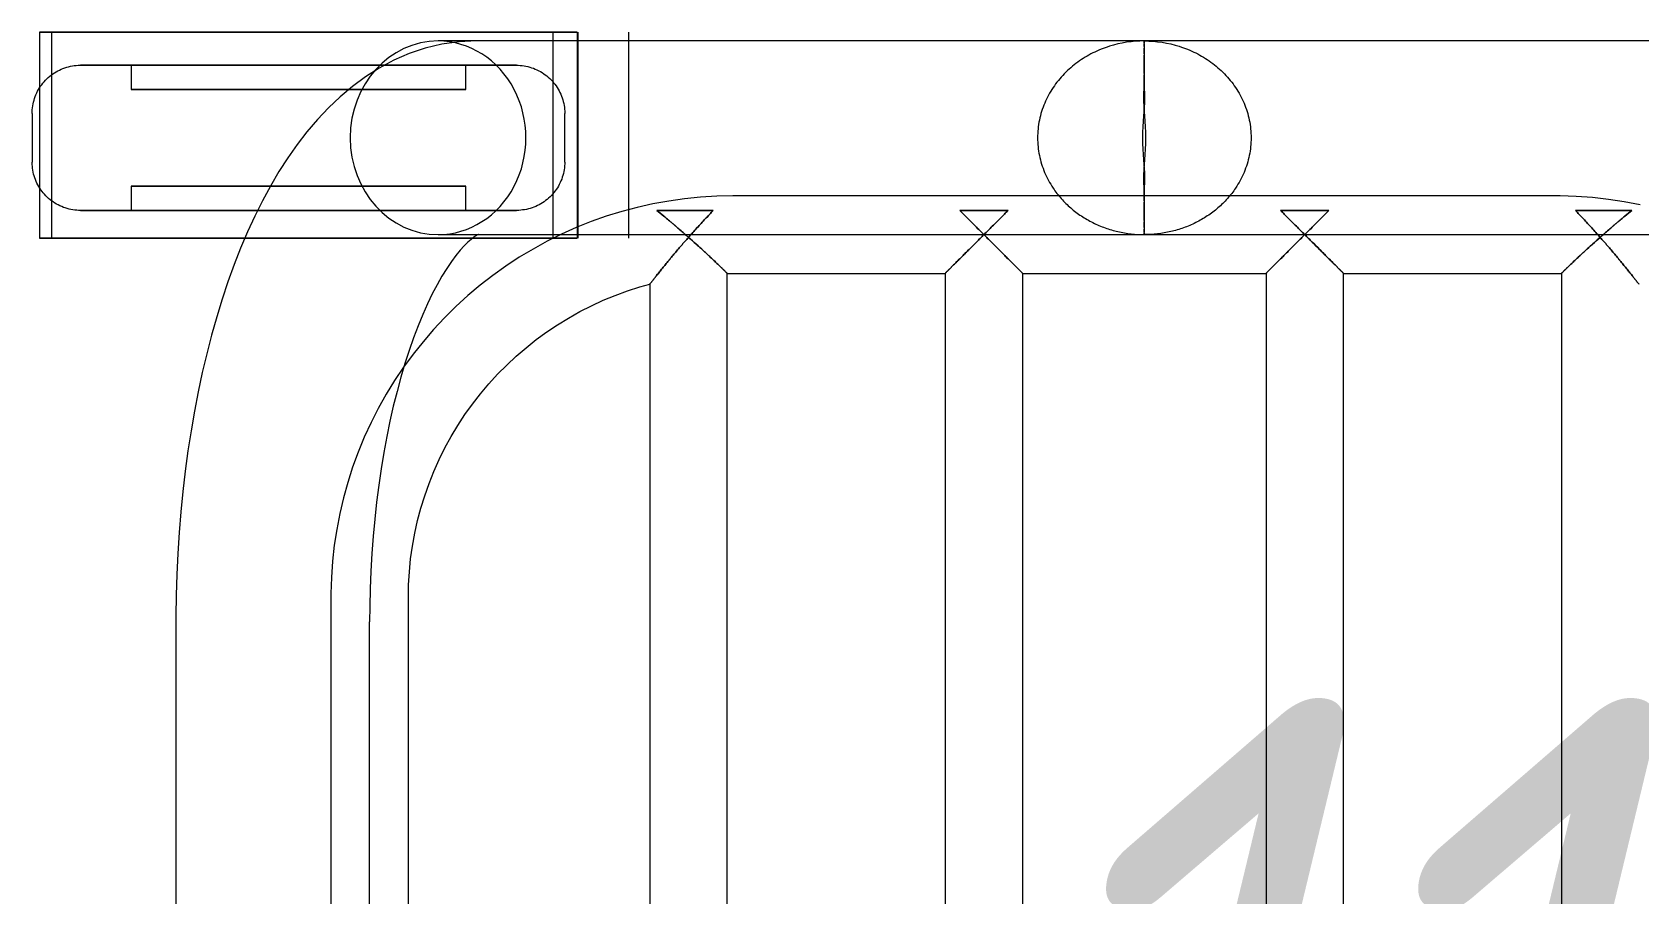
# Model space of a CAD drawing. Header units: millimetres. Extents: x -32954 to 151739, y -65671 to 56243.
# Drawn here: x -20456.8 to -20124.9, y -23572.8 to -23394.8 of the extents above; entities that cross this region are included whole.
import ezdxf

# ---------------------------------------------------------------- set-up
doc = ezdxf.new("R2010")
doc.units = ezdxf.units.MM
doc.layers.add('M-EQPM', color=7, linetype='Continuous', lineweight=9)
doc.layers.add('M-EQPM-IDEN', color=7, linetype='Continuous', lineweight=9)
doc.styles.add('GOST Common_I', font='GOST_Common Italic.ttf', dxfattribs={"width": 0.9, "height": 150})

# ---------------------------------------------------------------- blocks, each defined once
blk = doc.blocks.new('М11_Тележка для мусора - Семейство-8001130-О_ТХ_03')
at = {"layer": 'M-EQPM'}
for p, q in [((195, 229.69), (185, 229.69)), ((169.29, 117.14), (169.29, 228.17)), ((169.29, 228.17), (169.29, 225.62)), ((211.83, 228.17), (169.29, 228.17)), ((211.83, 225.62), (211.83, 228.17)), ((211.83, 228.17), (211.83, 117.14)), ((169.29, 225.62), (169.29, 122.19)), ((169.29, 225.62), (211.83, 225.62)), ((211.83, 122.19), (211.83, 225.62)), ((180, 209.24), (175, 209.24)), ((175, 140.15), (175, 209.24)), ((175, 209.24), (175, 140.15)), ((180, 209.24), (180, 140.15)), ((180, 140.15), (180, 209.24)), ((205, 209.24), (200, 209.24)), ((200, 209.24), (200, 140.15)), ((200, 140.15), (200, 209.24)), ((205, 209.24), (205, 140.15)), ((205, 140.15), (205, 209.24)), ((90, 200), (-90, 200)), ((95, 168), (-95, 168)), ((-90, 160), (90, 160)), ((-95, 152), (95, 152)), ((170, 145.86), (170, 0)), ((210, 0), (210, 145.86)), ((175, 140.15), (180, 140.15)), ((200, 140.15), (205, 140.15)), ((170, 137.95), (170, 0)), ((210, 0), (210, 137.95)), ((169.29, 122.19), (169.29, 117.14)), ((211.83, 122.19), (169.29, 122.19)), ((185, 119.69), (195, 119.69)), ((211.83, 117.14), (211.83, 122.19)), ((211.83, 117.14), (169.29, 117.14)), ((169.29, 116.91), (211.83, 116.91)), ((169.29, 106.45), (211.83, 106.45)), ((159.77, 102.13), (-159.77, 102.13)), ((175, 89.03), (175, 100.65)), ((175, 100.65), (175, 89.03)), ((-161.99, 86.13), (161.99, 86.13)), ((161.99, 86.13), (162, 85)), ((162, 85), (162, 41.12)), ((178, -85), (178, 85)), ((162, 41.12), (-162, 41.12)), ((175, 28.13), (175, 38.12)), ((175, 38.12), (175, 28.13)), ((175, 38.12), (175, 28.13)), ((175, 28.13), (175, 38.12)), ((-162, 25.12), (162, 25.12)), ((162, 25.12), (162, -25.13)), ((170, 0), (170, -143.64)), ((170, 0), (170, -137.95)), ((210, -143.64), (210, 0)), ((210, -137.95), (210, 0)), ((162, -25.13), (-162, -25.13)), ((175, -38.12), (175, -28.13)), ((175, -28.13), (175, -38.12)), ((175, -38.12), (175, -28.13)), ((175, -28.13), (175, -38.12)), ((-162, -41.13), (162, -41.13)), ((162, -41.13), (162, -85)), ((161.99, -86.13), (-161.99, -86.13)), ((162, -85), (161.99, -86.13)), ((175, -89.03), (175, -100.65)), ((175, -100.65), (175, -89.03))]:
    blk.add_line(p, q, dxfattribs=at)
at = {"layer": 'M-EQPM', "flags": 128}
for points in [[(175, 219.69), (175.01, 220.09), (175.03, 220.49), (175.07, 220.89), (175.13, 221.29), (175.2, 221.68), (175.29, 222.07), (175.39, 222.46), (175.51, 222.84), (175.64, 223.22), (175.79, 223.59), (175.95, 223.95), (176.13, 224.31), (176.32, 224.66), (176.53, 225.01), (176.75, 225.34), (176.98, 225.67), (177.22, 225.98), (177.48, 226.29), (177.75, 226.58), (178.03, 226.87), (178.33, 227.14), (178.63, 227.4), (178.94, 227.65), (179.26, 227.89), (179.6, 228.11), (179.94, 228.32), (180.29, 228.51), (180.64, 228.69), (181.01, 228.86), (181.38, 229.01), (181.75, 229.15), (182.13, 229.27), (182.52, 229.38), (182.91, 229.47), (183.3, 229.55), (183.7, 229.61), (184.09, 229.65), (184.49, 229.68), (184.89, 229.69), (185, 229.69)], [(195, 229.69), (195.4, 229.69), (195.8, 229.66), (196.2, 229.62), (196.59, 229.57), (196.99, 229.49), (197.38, 229.41), (197.76, 229.3), (198.15, 229.19), (198.52, 229.05), (198.89, 228.9), (199.26, 228.74), (199.62, 228.56), (199.97, 228.37), (200.31, 228.17), (200.65, 227.95), (200.97, 227.71), (201.29, 227.47), (201.59, 227.21), (201.89, 226.94), (202.17, 226.66), (202.45, 226.37), (202.71, 226.07), (202.96, 225.75), (203.19, 225.43), (203.41, 225.1), (203.62, 224.76), (203.82, 224.41), (204, 224.05), (204.17, 223.69), (204.32, 223.32), (204.46, 222.94), (204.58, 222.56), (204.69, 222.18), (204.78, 221.79), (204.85, 221.39), (204.91, 221), (204.96, 220.6), (204.99, 220.2), (205, 219.8), (205, 219.69)], [(175, 129.69), (175, 129.73), (175, 129.84), (175, 130.02), (175, 130.27), (175, 130.59), (175, 130.98), (175, 131.45), (175, 131.98), (175, 132.58), (175, 133.25), (175, 133.98), (175, 134.78), (175, 135.64), (175, 136.57), (175, 137.55), (175, 138.6), (175, 139.7), (175, 140.86), (175, 142.08), (175, 143.34), (175, 144.66), (175, 146.02), (175, 147.43), (175, 148.89), (175, 150.38), (175, 151.91), (175, 153.48), (175, 155.09), (175, 156.72), (175, 158.39), (175, 160.08), (175, 161.79), (175, 163.53), (175, 165.28), (175, 167.05), (175, 168.82), (175, 170.61), (175, 172.41), (175, 174.21), (175, 176.01), (175, 177.81), (175, 179.6), (175, 181.38), (175, 183.16), (175, 184.92), (175, 186.66), (175, 188.39), (175, 190.09), (175, 191.77), (175, 193.42), (175, 195.04), (175, 196.63), (175, 198.18), (175, 199.7), (175, 201.18), (175, 202.61), (175, 204), (175, 205.34), (175, 206.63), (175, 207.88), (175, 209.07), (175, 210.2), (175, 211.28), (175, 212.3), (175, 213.25), (175, 214.15), (175, 214.98), (175, 215.75), (175, 216.46), (175, 217.09), (175, 217.66), (175, 218.16), (175, 218.59), (175, 218.95), (175, 219.24), (175, 219.46), (175, 219.61), (175, 219.68), (175, 219.69)], [(175, 219.69), (175, 219.66), (175, 219.55), (175, 219.37), (175, 219.12), (175, 218.8), (175, 218.4), (175, 217.94), (175, 217.41), (175, 216.81), (175, 216.14), (175, 215.41), (175, 214.61), (175, 213.75), (175, 212.82), (175, 211.83), (175, 210.79), (175, 209.68), (175, 208.52), (175, 207.31), (175, 206.05), (175, 204.73), (175, 203.37), (175, 201.96), (175, 200.5), (175, 199.01), (175, 197.47), (175, 195.9), (175, 194.3), (175, 192.66), (175, 191), (175, 189.31), (175, 187.6), (175, 185.86), (175, 184.11), (175, 182.34), (175, 180.56), (175, 178.77), (175, 176.98), (175, 175.18), (175, 173.38), (175, 171.58), (175, 169.79), (175, 168), (175, 166.23), (175, 164.47), (175, 162.73), (175, 161), (175, 159.3), (175, 157.62), (175, 155.97), (175, 154.35), (175, 152.76), (175, 151.2), (175, 149.69), (175, 148.21), (175, 146.78), (175, 145.39), (175, 144.05), (175, 142.75), (175, 141.51), (175, 140.32), (175, 139.19), (175, 138.11), (175, 137.09), (175, 136.13), (175, 135.24), (175, 134.4), (175, 133.63), (175, 132.93), (175, 132.29), (175, 131.72), (175, 131.22), (175, 130.79), (175, 130.43), (175, 130.14), (175, 129.93), (175, 129.78), (175, 129.7), (175, 129.69)], [(205, 219.69), (205, 219.66), (205, 219.55), (205, 219.37), (205, 219.12), (205, 218.8), (205, 218.4), (205, 217.94), (205, 217.41), (205, 216.81), (205, 216.14), (205, 215.41), (205, 214.61), (205, 213.75), (205, 212.82), (205, 211.83), (205, 210.79), (205, 209.68), (205, 208.52), (205, 207.31), (205, 206.05), (205, 204.73), (205, 203.37), (205, 201.96), (205, 200.5), (205, 199.01), (205, 197.47), (205, 195.9), (205, 194.3), (205, 192.66), (205, 191), (205, 189.31), (205, 187.6), (205, 185.86), (205, 184.11), (205, 182.34), (205, 180.56), (205, 178.77), (205, 176.98), (205, 175.18), (205, 173.38), (205, 171.58), (205, 169.79), (205, 168), (205, 166.23), (205, 164.47), (205, 162.73), (205, 161), (205, 159.3), (205, 157.62), (205, 155.97), (205, 154.35), (205, 152.76), (205, 151.2), (205, 149.69), (205, 148.21), (205, 146.78), (205, 145.39), (205, 144.05), (205, 142.75), (205, 141.51), (205, 140.32), (205, 139.19), (205, 138.11), (205, 137.09), (205, 136.13), (205, 135.24), (205, 134.4), (205, 133.63), (205, 132.93), (205, 132.29), (205, 131.72), (205, 131.22), (205, 130.79), (205, 130.43), (205, 130.14), (205, 129.93), (205, 129.78), (205, 129.7), (205, 129.69)], [(205, 129.69), (205, 129.73), (205, 129.84), (205, 130.02), (205, 130.27), (205, 130.59), (205, 130.98), (205, 131.45), (205, 131.98), (205, 132.58), (205, 133.25), (205, 133.98), (205, 134.78), (205, 135.64), (205, 136.57), (205, 137.55), (205, 138.6), (205, 139.7), (205, 140.86), (205, 142.08), (205, 143.34), (205, 144.66), (205, 146.02), (205, 147.43), (205, 148.89), (205, 150.38), (205, 151.91), (205, 153.48), (205, 155.09), (205, 156.72), (205, 158.39), (205, 160.08), (205, 161.79), (205, 163.53), (205, 165.28), (205, 167.05), (205, 168.82), (205, 170.61), (205, 172.41), (205, 174.21), (205, 176.01), (205, 177.81), (205, 179.6), (205, 181.38), (205, 183.16), (205, 184.92), (205, 186.66), (205, 188.39), (205, 190.09), (205, 191.77), (205, 193.42), (205, 195.04), (205, 196.63), (205, 198.18), (205, 199.7), (205, 201.18), (205, 202.61), (205, 204), (205, 205.34), (205, 206.63), (205, 207.88), (205, 209.07), (205, 210.2), (205, 211.28), (205, 212.3), (205, 213.25), (205, 214.15), (205, 214.98), (205, 215.75), (205, 216.46), (205, 217.09), (205, 217.66), (205, 218.16), (205, 218.59), (205, 218.95), (205, 219.24), (205, 219.46), (205, 219.61), (205, 219.68), (205, 219.69)], [(210, 137.95), (209.83, 141.53), (209.33, 145.06), (208.51, 148.5), (207.39, 151.82), (206.02, 154.99), (204.42, 158.01), (202.61, 160.86), (200.63, 163.56), (198.49, 166.11), (196.21, 168.51), (193.8, 170.78), (191.27, 172.93), (188.62, 174.97), (185.87, 176.9), (183.01, 178.73), (180.04, 180.48), (176.98, 182.14), (173.83, 183.71), (170.57, 185.21), (167.23, 186.63), (163.8, 187.98), (160.28, 189.25), (156.68, 190.45), (153, 191.58), (149.24, 192.64), (145.41, 193.63), (141.52, 194.55), (137.56, 195.4), (133.54, 196.17), (129.46, 196.88), (125.34, 197.52), (121.17, 198.08), (116.96, 198.57), (112.72, 198.99), (108.44, 199.34), (104.15, 199.61), (99.83, 199.81), (95.5, 199.94), (91.17, 200), (90, 200)], [(178, 85), (177.93, 88.32), (177.73, 91.63), (177.4, 94.94), (176.94, 98.22), (176.35, 101.49), (175.62, 104.73), (174.77, 107.94), (173.79, 111.11), (172.68, 114.24), (171.45, 117.32), (170.09, 120.35), (168.62, 123.33), (167.03, 126.24), (165.32, 129.09), (163.5, 131.87), (161.57, 134.57), (159.54, 137.19), (157.4, 139.73), (155.16, 142.18), (152.83, 144.54), (150.4, 146.81), (147.88, 148.97), (145.28, 151.03), (142.6, 152.99), (139.85, 154.84), (137.02, 156.58), (134.12, 158.2), (131.16, 159.71), (128.15, 161.09), (125.08, 162.36), (121.96, 163.5), (118.8, 164.52), (115.6, 165.4), (112.37, 166.16), (109.11, 166.79), (105.83, 167.29), (102.53, 167.66), (99.21, 167.89), (95.9, 168), (95, 168)], [(170.06, 137.46), (170.03, 137.53), (169.95, 137.71), (169.76, 138.03), (169.46, 138.48), (169.02, 139.04), (168.43, 139.71), (167.68, 140.46), (166.76, 141.29), (165.68, 142.17), (164.42, 143.1), (162.99, 144.07), (161.4, 145.05), (159.65, 146.05), (157.75, 147.05), (155.69, 148.04), (153.49, 149.02), (151.15, 149.98), (148.68, 150.92), (146.09, 151.83), (143.38, 152.71), (140.55, 153.54), (137.63, 154.34), (134.6, 155.1), (131.48, 155.8), (128.28, 156.46), (125, 157.07), (121.65, 157.62), (118.24, 158.12), (114.77, 158.56), (111.25, 158.95), (107.69, 159.27), (104.1, 159.54), (100.48, 159.75), (96.83, 159.89), (93.18, 159.98), (90, 160)], [(95, 152), (97.68, 151.95), (100.35, 151.79), (103.02, 151.52), (105.67, 151.14), (108.31, 150.66), (110.93, 150.08), (113.52, 149.39), (116.08, 148.6), (118.6, 147.71), (121.09, 146.71), (123.54, 145.62), (125.94, 144.43), (128.29, 143.14), (130.59, 141.77), (132.83, 140.3), (135.01, 138.74), (137.13, 137.1), (139.18, 135.37), (141.16, 133.56), (143.06, 131.68), (144.89, 129.72), (146.64, 127.69), (148.31, 125.59), (149.89, 123.43), (151.38, 121.2), (152.78, 118.92), (154.09, 116.58), (155.31, 114.19), (156.43, 111.76), (157.45, 109.28), (158.37, 106.76), (159.19, 104.21), (159.77, 102.13)], [(170, 137.95), (170.01, 137.74), (170.03, 137.57), (170.06, 137.47), (170.06, 137.46)], [(185, 119.69), (184.6, 119.7), (184.2, 119.73), (183.8, 119.77), (183.41, 119.82), (183.01, 119.89), (182.62, 119.98), (182.24, 120.08), (181.85, 120.2), (181.48, 120.33), (181.11, 120.48), (180.74, 120.65), (180.38, 120.82), (180.03, 121.02), (179.69, 121.22), (179.35, 121.44), (179.03, 121.67), (178.71, 121.92), (178.41, 122.18), (178.11, 122.45), (177.83, 122.73), (177.55, 123.02), (177.29, 123.32), (177.04, 123.64), (176.81, 123.96), (176.59, 124.29), (176.38, 124.63), (176.18, 124.98), (176, 125.34), (175.83, 125.7), (175.68, 126.07), (175.54, 126.45), (175.42, 126.83), (175.31, 127.21), (175.22, 127.6), (175.15, 127.99), (175.09, 128.39), (175.04, 128.79), (175.01, 129.19), (175, 129.59), (175, 129.69)], [(205, 129.69), (204.99, 129.29), (204.97, 128.89), (204.93, 128.5), (204.87, 128.1), (204.8, 127.71), (204.71, 127.32), (204.61, 126.93), (204.49, 126.55), (204.36, 126.17), (204.21, 125.8), (204.05, 125.43), (203.87, 125.08), (203.68, 124.72), (203.47, 124.38), (203.25, 124.05), (203.02, 123.72), (202.78, 123.41), (202.52, 123.1), (202.25, 122.8), (201.97, 122.52), (201.67, 122.25), (201.37, 121.99), (201.06, 121.74), (200.74, 121.5), (200.4, 121.28), (200.06, 121.07), (199.71, 120.87), (199.36, 120.69), (198.99, 120.53), (198.62, 120.37), (198.25, 120.24), (197.87, 120.11), (197.48, 120.01), (197.09, 119.91), (196.7, 119.84), (196.3, 119.78), (195.91, 119.73), (195.51, 119.71), (195.11, 119.69), (195, 119.69)], [(176.16, -102.37), (176.79, -99.11), (177.29, -95.83), (177.66, -92.53), (177.89, -89.21), (178, -85.9), (178, -85)]]:
    blk.add_lwpolyline(points, dxfattribs=at)
at = {"layer": 'M-EQPM'}
for start_param, end_param in [(3.141593, 6.283185), (0, 3.141593)]:
    blk.add_ellipse((190, 145.86), major_axis=(-20, 0), ratio=0.907311, start_param=start_param, end_param=end_param, dxfattribs=at)
for points, knots in [([(169.44, 94.13), (168.86, 94.64), (167.7, 95.67), (166.25, 96.9), (165.25, 97.74), (164.68, 98.2), (164.27, 98.55), (163.86, 98.89), (163.45, 99.22), (163.05, 99.54), (162.67, 99.85), (162.3, 100.15), (161.93, 100.44), (161.64, 100.67), (161.41, 100.85), (161.26, 100.98), (161.1, 101.1), (160.9, 101.26), (160.66, 101.44), (160.4, 101.64), (160.18, 101.81), (160.02, 101.95), (159.85, 102.09), (159.79, 102.13), (159.77, 102.13)], [-1, -1, -1, -1, -0.857143, -0.714286, -0.642857, -0.607143, -0.571429, -0.535714, -0.5, -0.464286, -0.428571, -0.392857, -0.357143, -0.321429, -0.303571, -0.285714, -0.267857, -0.25, -0.214286, -0.178571, -0.142857, -0.107143, -0.071429, 0, 0, 0, 0]), ([(159.77, 102.13), (159.79, 102.13), (159.85, 102.09), (160.02, 101.95), (160.18, 101.81), (160.4, 101.64), (160.66, 101.44), (160.9, 101.26), (161.1, 101.1), (161.26, 100.98), (161.41, 100.85), (161.64, 100.67), (161.93, 100.44), (162.3, 100.15), (162.67, 99.85), (163.05, 99.54), (163.45, 99.22), (163.86, 98.89), (164.27, 98.55), (164.68, 98.2), (165.25, 97.74), (166.25, 96.9), (167.7, 95.67), (168.86, 94.64), (169.44, 94.13)], [-1, -1, -1, -1, -0.928571, -0.892857, -0.857143, -0.821429, -0.785714, -0.75, -0.732143, -0.714286, -0.696429, -0.678571, -0.642857, -0.607143, -0.571429, -0.535714, -0.5, -0.464286, -0.428571, -0.392857, -0.357143, -0.285714, -0.142857, 0, 0, 0, 0]), ([(175, 100.65), (174.65, 100.23), (174.07, 99.52), (173.3, 98.6), (172.83, 98.05), (172.48, 97.63), (172.12, 97.2), (171.62, 96.63), (170.74, 95.61), (169.97, 94.72), (169.44, 94.13)], [-1, -1, -1, -1, -0.75, -0.625, -0.5625, -0.5, -0.4375, -0.375, -0.25, 0, 0, 0, 0]), ([(169.44, 94.13), (169.97, 94.72), (170.74, 95.61), (171.62, 96.63), (172.12, 97.2), (172.48, 97.63), (172.83, 98.05), (173.3, 98.6), (174.07, 99.52), (174.65, 100.23), (175, 100.65)], [-1, -1, -1, -1, -0.75, -0.625, -0.5625, -0.5, -0.4375, -0.375, -0.25, 0, 0, 0, 0]), ([(161.99, 86.13), (162, 86.13), (162.04, 86.17), (162.15, 86.28), (162.26, 86.4), (162.4, 86.55), (162.58, 86.73), (162.78, 86.93), (163, 87.16), (163.23, 87.41), (163.49, 87.67), (163.77, 87.96), (164.05, 88.25), (164.34, 88.57), (164.65, 88.89), (164.97, 89.22), (165.29, 89.56), (165.61, 89.92), (166.06, 90.39), (166.85, 91.25), (168.03, 92.54), (168.97, 93.6), (169.44, 94.13)], [-1, -1, -1, -1, -0.928571, -0.892857, -0.857143, -0.821429, -0.785714, -0.75, -0.714286, -0.678571, -0.642857, -0.607143, -0.571429, -0.535714, -0.5, -0.464286, -0.428571, -0.392857, -0.357143, -0.285714, -0.142857, 0, 0, 0, 0]), ([(169.44, 94.13), (168.73, 93.34), (167.85, 92.34), (166.89, 91.29), (166.54, 90.92), (166.2, 90.55), (165.78, 90.09), (165.34, 89.62), (164.97, 89.22), (164.65, 88.89), (164.34, 88.57), (164.05, 88.25), (163.77, 87.96), (163.49, 87.67), (163.23, 87.41), (163, 87.16), (162.78, 86.93), (162.58, 86.73), (162.4, 86.55), (162.26, 86.4), (162.15, 86.28), (162.04, 86.17), (162, 86.13), (161.99, 86.13)], [-1, -1, -1, -1, -0.785714, -0.732143, -0.705357, -0.678571, -0.625, -0.571429, -0.535714, -0.5, -0.464286, -0.428571, -0.392857, -0.357143, -0.321429, -0.285714, -0.25, -0.214286, -0.178571, -0.142857, -0.107143, -0.071429, 0, 0, 0, 0]), ([(170, 33.13), (169.49, 33.64), (168.46, 34.66), (167.2, 35.93), (166.34, 36.78), (165.87, 37.26), (165.51, 37.61), (165.17, 37.95), (164.83, 38.29), (164.51, 38.62), (164.19, 38.93), (163.89, 39.23), (163.6, 39.53), (163.33, 39.8), (163.07, 40.05), (162.84, 40.28), (162.63, 40.5), (162.44, 40.69), (162.28, 40.84), (162.16, 40.96), (162.04, 41.08), (162, 41.12), (162, 41.12)], [0, 0, 0, 0, 0.142857, 0.285714, 0.357143, 0.392857, 0.428571, 0.464286, 0.5, 0.535714, 0.571429, 0.607143, 0.642857, 0.678571, 0.714286, 0.75, 0.785714, 0.821429, 0.857143, 0.892857, 0.928571, 1, 1, 1, 1]), ([(162, 41.12), (162, 41.12), (162.04, 41.08), (162.16, 40.96), (162.28, 40.84), (162.44, 40.69), (162.63, 40.5), (162.84, 40.28), (163.07, 40.05), (163.33, 39.8), (163.6, 39.53), (163.89, 39.23), (164.19, 38.93), (164.51, 38.62), (164.94, 38.18), (165.4, 37.73), (165.87, 37.26), (166.34, 36.78), (167.2, 35.93), (168.46, 34.66), (169.49, 33.64), (170, 33.13)], [0, 0, 0, 0, 0.071429, 0.107143, 0.142857, 0.178571, 0.214286, 0.25, 0.285714, 0.321429, 0.357143, 0.392857, 0.428571, 0.464286, 0.5, 0.571429, 0.607143, 0.642857, 0.714286, 0.857143, 1, 1, 1, 1]), ([(162, 25.12), (162, 25.13), (162.04, 25.17), (162.16, 25.29), (162.28, 25.41), (162.44, 25.56), (162.63, 25.75), (162.84, 25.97), (163.07, 26.2), (163.33, 26.45), (163.6, 26.72), (163.89, 27.02), (164.19, 27.32), (164.51, 27.63), (164.94, 28.07), (165.4, 28.52), (165.87, 28.99), (166.34, 29.47), (167.2, 30.32), (168.46, 31.59), (169.49, 32.61), (170, 33.13)], [0, 0, 0, 0, 0.071429, 0.107143, 0.142857, 0.178571, 0.214286, 0.25, 0.285714, 0.321429, 0.357143, 0.392857, 0.428571, 0.464286, 0.5, 0.571429, 0.607143, 0.642857, 0.714286, 0.857143, 1, 1, 1, 1]), ([(170, 33.13), (169.49, 32.61), (168.46, 31.59), (167.2, 30.32), (166.34, 29.47), (165.87, 28.99), (165.51, 28.64), (165.17, 28.3), (164.83, 27.96), (164.51, 27.63), (164.19, 27.32), (163.89, 27.02), (163.6, 26.72), (163.33, 26.45), (163.07, 26.2), (162.84, 25.97), (162.63, 25.75), (162.44, 25.56), (162.28, 25.41), (162.16, 25.29), (162.04, 25.17), (162, 25.13), (162, 25.12)], [0, 0, 0, 0, 0.142857, 0.285714, 0.357143, 0.392857, 0.428571, 0.464286, 0.5, 0.535714, 0.571429, 0.607143, 0.642857, 0.678571, 0.714286, 0.75, 0.785714, 0.821429, 0.857143, 0.892857, 0.928571, 1, 1, 1, 1]), ([(210, 0), (210, 2.44), (209.45, 6.11), (207.84, 10.09), (206.66, 12.24), (205.65, 13.77), (204.51, 15.21), (203.25, 16.55), (201.87, 17.78), (200.4, 18.86), (198.82, 19.81), (196.61, 20.88), (193.68, 21.79), (190, 22.16), (186.33, 21.8), (183.4, 20.88), (181.18, 19.81), (179.34, 18.71), (177.41, 17.21), (175.79, 15.56), (174.64, 14.14), (173.57, 12.64), (172.43, 10.65), (171.35, 8.11), (170.31, 4.58), (170, 1.83), (170, 0)], [0, 0, 0, 0, 0.111111, 0.166667, 0.194444, 0.222222, 0.25, 0.277778, 0.305556, 0.333333, 0.361111, 0.388889, 0.444444, 0.5, 0.555556, 0.611111, 0.638889, 0.666667, 0.708333, 0.75, 0.770833, 0.791667, 0.833333, 0.875, 0.916667, 1, 1, 1, 1]), ([(170, 0), (170, -0.02), (170.11, -0.03), (170.53, 0), (171.05, 0.01), (171.52, -0.01), (172, -0.02), (172.44, -0.01), (172.8, 0), (173.19, 0.01), (173.74, -0.01), (174.5, -0.04), (175.38, -0.06), (176.08, -0.04), (176.52, -0.02), (176.86, 0), (177.22, 0.02), (177.7, 0.03), (178.34, 0.01), (179.16, -0.03), (180.32, -0.08), (181.62, -0.12), (182.88, -0.08), (183.64, -0.04), (184.23, 0), (184.85, 0.05), (185.73, 0.12), (186.91, 0.21), (188.42, 0.29), (189.98, 0.31), (191.53, 0.29), (193.05, 0.21), (194.23, 0.12), (195.11, 0.05), (195.73, 0), (196.32, -0.04), (197.09, -0.08), (198.35, -0.12), (199.65, -0.08), (200.82, -0.03), (201.64, 0.01), (202.28, 0.03), (202.77, 0.02), (203.13, 0), (203.47, -0.02), (203.91, -0.04), (204.62, -0.06), (205.5, -0.04), (206.26, -0.01), (206.81, 0.01), (207.2, 0), (207.56, -0.01), (208, -0.02), (208.48, -0.01), (208.95, 0.01), (209.47, 0), (209.89, -0.03), (210, -0.02), (210, 0)], [0, 0, 0, 0, 0.055556, 0.111111, 0.138889, 0.166667, 0.194444, 0.208333, 0.222222, 0.236111, 0.25, 0.277778, 0.305556, 0.319444, 0.326389, 0.333333, 0.340278, 0.347222, 0.361111, 0.375, 0.388889, 0.416667, 0.430556, 0.4375, 0.444444, 0.451389, 0.458333, 0.472222, 0.486111, 0.5, 0.513889, 0.527778, 0.541667, 0.548611, 0.555556, 0.5625, 0.569444, 0.583333, 0.611111, 0.625, 0.638889, 0.652778, 0.659722, 0.666667, 0.673611, 0.680556, 0.694444, 0.722222, 0.75, 0.763889, 0.777778, 0.791667, 0.805556, 0.833333, 0.861111, 0.888889, 0.944444, 1, 1, 1, 1]), ([(170, 0), (170, 0.02), (170.11, 0.03), (170.53, 0), (171.05, -0.01), (171.52, 0.01), (172, 0.02), (172.44, 0.01), (172.8, 0), (173.19, -0.01), (173.74, 0.01), (174.5, 0.04), (175.38, 0.06), (176.08, 0.04), (176.52, 0.02), (176.86, 0), (177.22, -0.02), (177.7, -0.03), (178.34, -0.01), (179.16, 0.03), (180.32, 0.08), (181.62, 0.12), (182.88, 0.08), (183.64, 0.04), (184.23, 0), (184.85, -0.05), (185.73, -0.12), (186.91, -0.21), (188.42, -0.29), (189.98, -0.31), (191.53, -0.29), (193.05, -0.21), (194.23, -0.12), (195.11, -0.05), (195.73, 0), (196.32, 0.04), (197.09, 0.08), (198.35, 0.12), (199.65, 0.08), (200.82, 0.03), (201.64, -0.01), (202.28, -0.03), (202.77, -0.02), (203.13, 0), (203.47, 0.02), (203.91, 0.04), (204.62, 0.06), (205.5, 0.04), (206.26, 0.01), (206.81, -0.01), (207.2, 0), (207.56, 0.01), (208, 0.02), (208.48, 0.01), (208.95, -0.01), (209.47, 0), (209.89, 0.03), (210, 0.02), (210, 0)], [0, 0, 0, 0, 0.055556, 0.111111, 0.138889, 0.166667, 0.194444, 0.208333, 0.222222, 0.236111, 0.25, 0.277778, 0.305556, 0.319444, 0.326389, 0.333333, 0.340278, 0.347222, 0.361111, 0.375, 0.388889, 0.416667, 0.430556, 0.4375, 0.444444, 0.451389, 0.458333, 0.472222, 0.486111, 0.5, 0.513889, 0.527778, 0.541667, 0.548611, 0.555556, 0.5625, 0.569444, 0.583333, 0.611111, 0.625, 0.638889, 0.652778, 0.659722, 0.666667, 0.673611, 0.680556, 0.694444, 0.722222, 0.75, 0.763889, 0.777778, 0.791667, 0.805556, 0.833333, 0.861111, 0.888889, 0.944444, 1, 1, 1, 1]), ([(210, 0), (210, -2.44), (209.45, -6.11), (207.84, -10.09), (206.66, -12.24), (205.65, -13.77), (204.51, -15.21), (203.25, -16.55), (201.87, -17.78), (200.4, -18.86), (198.82, -19.81), (196.61, -20.88), (193.68, -21.79), (190, -22.16), (186.33, -21.8), (183.4, -20.88), (181.18, -19.81), (179.34, -18.71), (177.41, -17.21), (175.79, -15.56), (174.64, -14.14), (173.57, -12.64), (172.43, -10.65), (171.35, -8.11), (170.31, -4.58), (170, -1.83), (170, 0)], [0, 0, 0, 0, 0.111111, 0.166667, 0.194444, 0.222222, 0.25, 0.277778, 0.305556, 0.333333, 0.361111, 0.388889, 0.444444, 0.5, 0.555556, 0.611111, 0.638889, 0.666667, 0.708333, 0.75, 0.770833, 0.791667, 0.833333, 0.875, 0.916667, 1, 1, 1, 1]), ([(170, -33.13), (169.49, -32.61), (168.46, -31.59), (167.2, -30.32), (166.34, -29.47), (165.87, -28.99), (165.51, -28.64), (165.17, -28.3), (164.83, -27.96), (164.51, -27.63), (164.19, -27.32), (163.89, -27.02), (163.6, -26.72), (163.33, -26.45), (163.07, -26.2), (162.84, -25.97), (162.63, -25.75), (162.44, -25.56), (162.28, -25.41), (162.16, -25.29), (162.04, -25.17), (162, -25.13), (162, -25.13)], [0, 0, 0, 0, 0.142857, 0.285714, 0.357143, 0.392857, 0.428571, 0.464286, 0.5, 0.535714, 0.571429, 0.607143, 0.642857, 0.678571, 0.714286, 0.75, 0.785714, 0.821429, 0.857143, 0.892857, 0.928571, 1, 1, 1, 1]), ([(162, -25.13), (162, -25.13), (162.04, -25.17), (162.16, -25.29), (162.28, -25.41), (162.44, -25.56), (162.63, -25.75), (162.84, -25.97), (163.07, -26.2), (163.33, -26.45), (163.6, -26.72), (163.89, -27.02), (164.19, -27.32), (164.51, -27.63), (164.94, -28.07), (165.4, -28.52), (165.87, -28.99), (166.34, -29.47), (167.2, -30.32), (168.46, -31.59), (169.49, -32.61), (170, -33.13)], [0, 0, 0, 0, 0.071429, 0.107143, 0.142857, 0.178571, 0.214286, 0.25, 0.285714, 0.321429, 0.357143, 0.392857, 0.428571, 0.464286, 0.5, 0.571429, 0.607143, 0.642857, 0.714286, 0.857143, 1, 1, 1, 1]), ([(162, -41.13), (162, -41.12), (162.04, -41.08), (162.16, -40.96), (162.28, -40.84), (162.44, -40.69), (162.63, -40.5), (162.84, -40.28), (163.07, -40.05), (163.33, -39.8), (163.6, -39.53), (163.89, -39.23), (164.19, -38.93), (164.51, -38.62), (164.94, -38.18), (165.4, -37.73), (165.87, -37.26), (166.34, -36.78), (167.2, -35.93), (168.46, -34.66), (169.49, -33.64), (170, -33.13)], [0, 0, 0, 0, 0.071429, 0.107143, 0.142857, 0.178571, 0.214286, 0.25, 0.285714, 0.321429, 0.357143, 0.392857, 0.428571, 0.464286, 0.5, 0.571429, 0.607143, 0.642857, 0.714286, 0.857143, 1, 1, 1, 1]), ([(170, -33.13), (169.49, -33.64), (168.46, -34.66), (167.2, -35.93), (166.34, -36.78), (165.87, -37.26), (165.51, -37.61), (165.17, -37.95), (164.83, -38.29), (164.51, -38.62), (164.19, -38.93), (163.89, -39.23), (163.6, -39.53), (163.33, -39.8), (163.07, -40.05), (162.84, -40.28), (162.63, -40.5), (162.44, -40.69), (162.28, -40.84), (162.16, -40.96), (162.04, -41.08), (162, -41.12), (162, -41.13)], [0, 0, 0, 0, 0.142857, 0.285714, 0.357143, 0.392857, 0.428571, 0.464286, 0.5, 0.535714, 0.571429, 0.607143, 0.642857, 0.678571, 0.714286, 0.75, 0.785714, 0.821429, 0.857143, 0.892857, 0.928571, 1, 1, 1, 1]), ([(169.44, -94.13), (168.73, -93.34), (167.85, -92.34), (166.89, -91.29), (166.54, -90.92), (166.2, -90.55), (165.78, -90.09), (165.34, -89.62), (164.97, -89.22), (164.65, -88.89), (164.34, -88.57), (164.05, -88.25), (163.77, -87.96), (163.49, -87.67), (163.23, -87.41), (163, -87.16), (162.78, -86.93), (162.58, -86.73), (162.4, -86.55), (162.26, -86.4), (162.15, -86.28), (162.04, -86.17), (162, -86.13), (161.99, -86.13)], [-1, -1, -1, -1, -0.785714, -0.732143, -0.705357, -0.678571, -0.625, -0.571429, -0.535714, -0.5, -0.464286, -0.428571, -0.392857, -0.357143, -0.321429, -0.285714, -0.25, -0.214286, -0.178571, -0.142857, -0.107143, -0.071429, 0, 0, 0, 0]), ([(161.99, -86.13), (162, -86.13), (162.04, -86.17), (162.15, -86.28), (162.26, -86.4), (162.4, -86.55), (162.58, -86.73), (162.78, -86.93), (163, -87.16), (163.23, -87.41), (163.49, -87.67), (163.77, -87.96), (164.05, -88.25), (164.34, -88.57), (164.65, -88.89), (164.97, -89.22), (165.29, -89.56), (165.61, -89.92), (166.06, -90.39), (166.85, -91.25), (168.03, -92.54), (168.97, -93.6), (169.44, -94.13)], [-1, -1, -1, -1, -0.928571, -0.892857, -0.857143, -0.821429, -0.785714, -0.75, -0.714286, -0.678571, -0.642857, -0.607143, -0.571429, -0.535714, -0.5, -0.464286, -0.428571, -0.392857, -0.357143, -0.285714, -0.142857, 0, 0, 0, 0]), ([(159.77, -102.13), (159.79, -102.13), (159.85, -102.09), (160.02, -101.95), (160.18, -101.81), (160.4, -101.64), (160.66, -101.44), (160.9, -101.26), (161.1, -101.1), (161.26, -100.98), (161.41, -100.85), (161.64, -100.67), (161.93, -100.44), (162.3, -100.15), (162.67, -99.85), (163.05, -99.54), (163.45, -99.22), (163.86, -98.89), (164.27, -98.55), (164.68, -98.2), (165.25, -97.74), (166.25, -96.9), (167.7, -95.67), (168.86, -94.64), (169.44, -94.13)], [-1, -1, -1, -1, -0.928571, -0.892857, -0.857143, -0.821429, -0.785714, -0.75, -0.732143, -0.714286, -0.696429, -0.678571, -0.642857, -0.607143, -0.571429, -0.535714, -0.5, -0.464286, -0.428571, -0.392857, -0.357143, -0.285714, -0.142857, 0, 0, 0, 0]), ([(169.44, -94.13), (168.86, -94.64), (167.7, -95.67), (166.25, -96.9), (165.25, -97.74), (164.68, -98.2), (164.27, -98.55), (163.86, -98.89), (163.45, -99.22), (163.05, -99.54), (162.67, -99.85), (162.3, -100.15), (161.93, -100.44), (161.64, -100.67), (161.41, -100.85), (161.26, -100.98), (161.1, -101.1), (160.9, -101.26), (160.66, -101.44), (160.4, -101.64), (160.18, -101.81), (160.02, -101.95), (159.85, -102.09), (159.79, -102.13), (159.77, -102.13)], [-1, -1, -1, -1, -0.857143, -0.714286, -0.642857, -0.607143, -0.571429, -0.535714, -0.5, -0.464286, -0.428571, -0.392857, -0.357143, -0.321429, -0.303571, -0.285714, -0.267857, -0.25, -0.214286, -0.178571, -0.142857, -0.107143, -0.071429, 0, 0, 0, 0]), ([(169.44, -94.13), (169.97, -94.72), (170.74, -95.61), (171.62, -96.63), (172.12, -97.2), (172.48, -97.63), (172.83, -98.05), (173.3, -98.6), (174.07, -99.52), (174.65, -100.23), (175, -100.65)], [-1, -1, -1, -1, -0.75, -0.625, -0.5625, -0.5, -0.4375, -0.375, -0.25, 0, 0, 0, 0]), ([(175, -100.65), (174.65, -100.23), (174.07, -99.52), (173.3, -98.6), (172.83, -98.05), (172.48, -97.63), (172.12, -97.2), (171.62, -96.63), (170.74, -95.61), (169.97, -94.72), (169.44, -94.13)], [-1, -1, -1, -1, -0.75, -0.625, -0.5625, -0.5, -0.4375, -0.375, -0.25, 0, 0, 0, 0])]:
    blk.add_open_spline(points, degree=3, knots=knots, dxfattribs=at)
for points in [[(175, 89.03), (175, 90.99), (175, 94.89), (175, 98.74), (175, 100.65)], [(175, 100.65), (175, 98.73), (175, 94.89), (175, 90.99), (175, 89.03)], [(169.44, 94.13), (170.1, 93.56), (171.39, 92.39), (173.28, 90.66), (174.44, 89.55), (175, 89.03)], [(175, 89.03), (174.44, 89.55), (173.28, 90.66), (171.39, 92.39), (170.1, 93.56), (169.44, 94.13)], [(175, 38.12), (174.5, 37.61), (173.43, 36.56), (171.74, 34.86), (170.57, 33.71), (170, 33.13)], [(170, 33.13), (170.57, 33.71), (171.74, 34.86), (173.43, 36.56), (174.5, 37.61), (175, 38.12)], [(170, 33.13), (170.57, 32.54), (171.74, 31.39), (173.43, 29.69), (174.5, 28.64), (175, 28.13)], [(175, 28.13), (174.5, 28.64), (173.43, 29.69), (171.74, 31.39), (170.57, 32.54), (170, 33.13)], [(175, -28.13), (174.5, -28.64), (173.43, -29.69), (171.74, -31.39), (170.57, -32.54), (170, -33.13)], [(170, -33.13), (170.57, -32.54), (171.74, -31.39), (173.43, -29.69), (174.5, -28.64), (175, -28.13)], [(170, -33.13), (170.57, -33.71), (171.74, -34.86), (173.43, -36.56), (174.5, -37.61), (175, -38.12)], [(175, -38.12), (174.5, -37.61), (173.43, -36.56), (171.74, -34.86), (170.57, -33.71), (170, -33.13)], [(175, -89.03), (174.44, -89.55), (173.28, -90.66), (171.39, -92.39), (170.1, -93.56), (169.44, -94.13)], [(169.44, -94.13), (170.1, -93.56), (171.39, -92.39), (173.28, -90.66), (174.44, -89.55), (175, -89.03)], [(175, -100.65), (175, -98.73), (175, -94.89), (175, -90.99), (175, -89.03)], [(175, -89.03), (175, -90.99), (175, -94.89), (175, -98.74), (175, -100.65)]]:
    blk.add_open_spline(points, degree=3, dxfattribs=at)

msp = doc.modelspace()

# ---------------------------------------------------------------- block references
at = {"layer": 'M-EQPM', "rotation": 89.9999999999999}
msp.add_blockref('М11_Тележка для мусора - Семейство-8001130-О_ТХ_03', (-20227.07, -23606.62), dxfattribs=at)

# ---------------------------------------------------------------- texts
at = {"layer": 'M-EQPM-IDEN', "insert": (-20266.5, -23532.33), "char_height": 150, "width": 173.1645, "attachment_point": 1, "style": 'GOST Common_I'}
msp.add_mtext('11', dxfattribs=at)

doc.saveas('drawing.dxf')
